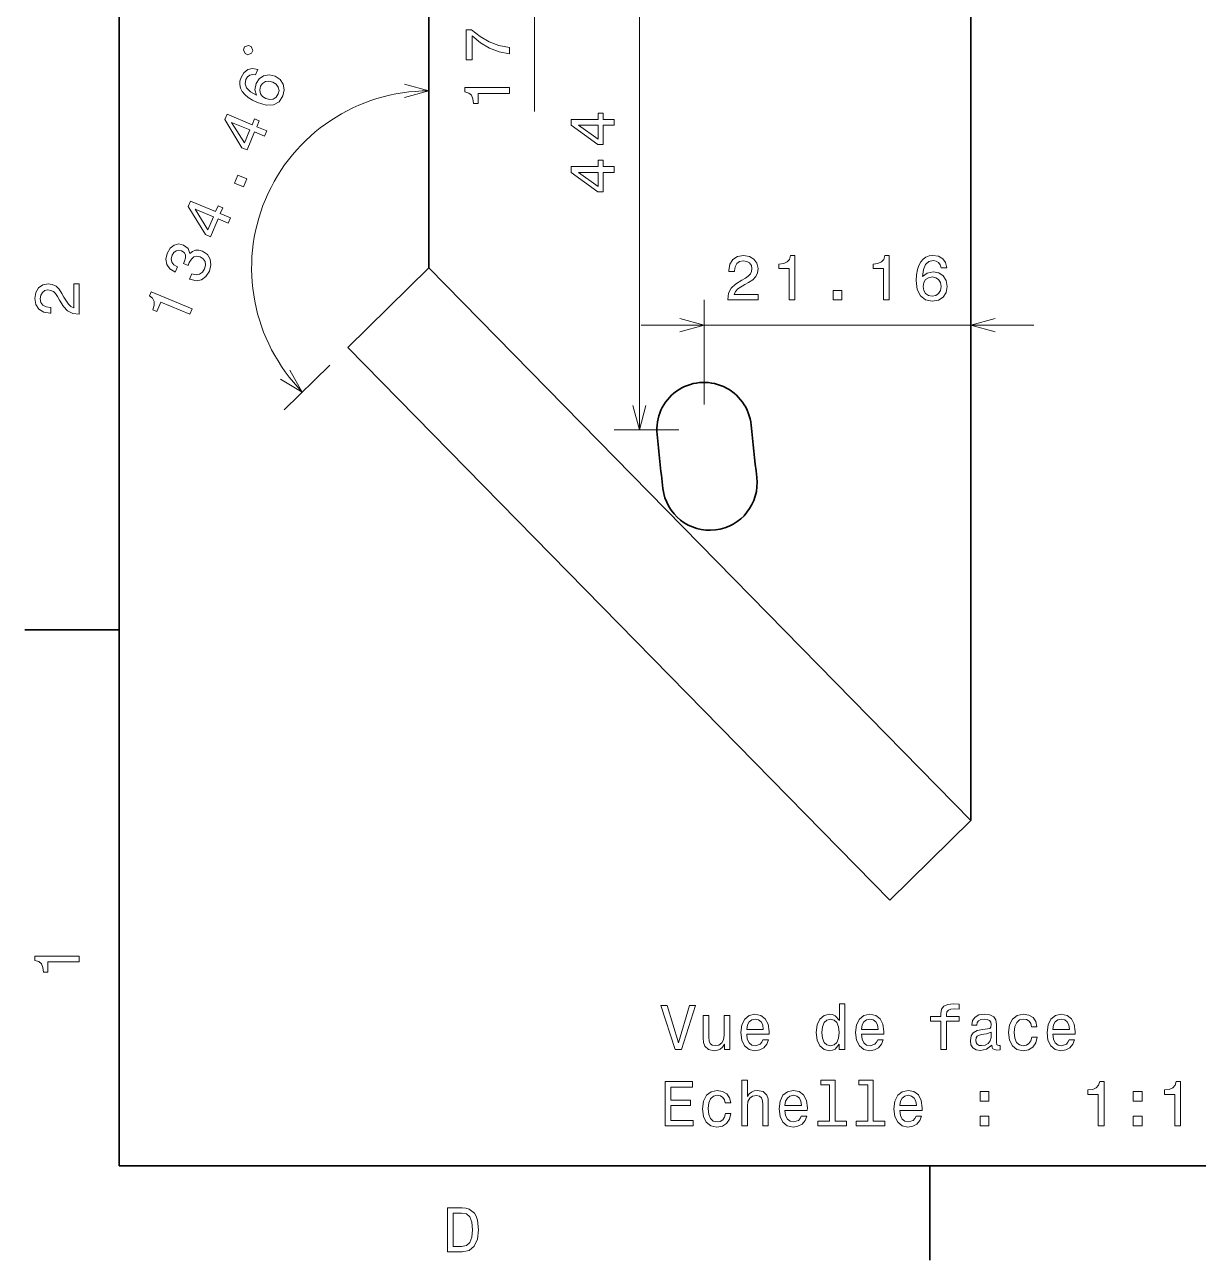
# Model space of a CAD drawing. Extents: x 0 to 297, y 0 to 210.
# Drawn here: x 2.5 to 95.6, y 2.5 to 100.5 of the extents above; entities that cross this region are included whole.
import ezdxf

# ---------------------------------------------------------------- set-up
doc = ezdxf.new("R2010")
doc.units = 0

msp = doc.modelspace()

# ---------------------------------------------------------------- linework, layer by layer
at = {"color": 7, "lineweight": 35}
for p, q in [((10, 200), (10, 10)), ((34.547295, 134.296295), (34.547295, 81.186737)), ((77.547302, 37.372173), (77.547302, 134.296295)), ((71.123909, 31.068199), (28.123909, 74.882767)), ((10, 10), (287, 10))]:
    msp.add_line(p, q, dxfattribs=at)
at = {"color": 7, "lineweight": 13}
for p, q in [((42.949783, 93.605904), (42.949783, 134.296295)), ((51.266296, 68.361107), (51.266296, 112.361107)), ((77.547302, 37.372173), (34.547295, 81.186737)), ((51.38884, 76.65229), (82.547302, 76.65229))]:
    msp.add_line(p, q, dxfattribs=at)
at = {"color": 7, "lineweight": 35, "ltscale": 0.225}
for p, q in [((28.123909, 74.882767), (34.547295, 81.186737)), ((71.123909, 31.068199), (77.547302, 37.372173))]:
    msp.add_line(p, q, dxfattribs=at)
at = {"color": 7, "lineweight": 13, "ltscale": 0.20728}
msp.add_line((56.38884, 70.361107), (56.38884, 78.65229), dxfattribs=at)
at = {"color": 7, "lineweight": 13, "ltscale": 0.126152}
msp.add_line((26.696487, 73.48188), (23.095055, 69.947411), dxfattribs=at)
at = {"color": 7, "lineweight": 13, "ltscale": 0.128064}
msp.add_line((54.38884, 68.361107), (49.266296, 68.361107), dxfattribs=at)
at = {"color": 7, "lineweight": 35, "ltscale": 0.1875}
for p, q in [((10, 52.5), (2.5, 52.5)), ((74.300003, 10), (74.300003, 2.5))]:
    msp.add_line(p, q, dxfattribs=at)
at = {"color": 7, "lineweight": 13}
for points in [[(40.949783, 98.15892), (40.949783, 98.668289), (40.117653, 98.834717), (39.340996, 99.12722), (38.619812, 99.540764), (37.944023, 100.080391), (37.525429, 100.080391), (37.525429, 97.679817), (37.984367, 97.679817), (37.984367, 99.596245), (38.665199, 99.041489), (39.376297, 98.622902), (40.132782, 98.330391)], [(20.500839, 98.225395), (20.591141, 98.440544), (20.466293, 98.746002), (20.251144, 98.836304), (19.945686, 98.711456), (19.855385, 98.496307), (19.980232, 98.190849), (20.195381, 98.100548)], [(20.980469, 96.931297), (20.566711, 97.001038), (20.20182, 96.913536), (19.892387, 96.671494), (19.660179, 96.287643), (19.577576, 95.999619), (19.566391, 95.725372), (19.622711, 95.455605), (19.753159, 95.193016), (19.950363, 94.946159), (20.218994, 94.713089), (20.559036, 94.49379), (20.965096, 94.301483), (21.656654, 94.098732), (22.23127, 94.125557), (22.673775, 94.37191), (22.982224, 94.833153), (23.087845, 95.319351), (23.013718, 95.755203), (22.763283, 96.122849), (22.359344, 96.385376), (21.884392, 96.491737), (21.455147, 96.420311), (21.102654, 96.179924), (20.856491, 95.801933), (20.764076, 95.321129), (20.890564, 94.879707), (20.408318, 95.164162), (20.103401, 95.467155), (19.980484, 95.786751), (20.038803, 96.134201), (20.173592, 96.351097), (20.345413, 96.486816), (20.556969, 96.53476), (20.800903, 96.503479)], [(22.174667, 95.93235), (22.446167, 95.758232), (22.614723, 95.53434), (22.675705, 95.262619), (22.612907, 94.982689), (22.451248, 94.727844), (22.219261, 94.579094), (21.939445, 94.537918), (21.628914, 94.619034), (21.360115, 94.786545), (21.196205, 95.008484), (21.146484, 95.280952), (21.216339, 95.590736), (21.372894, 95.820381), (21.591675, 95.963737), (21.864883, 96.002205)], [(40.949783, 95.033127), (40.949783, 95.492065), (37.424568, 95.492065), (37.424568, 95.149124), (37.732201, 95.058342), (37.93898, 94.876793), (38.060013, 94.599411), (38.100357, 94.216125), (38.458427, 94.216125), (38.458427, 95.033127)], [(21.531158, 91.636551), (21.706818, 92.055077), (20.906982, 92.390785), (21.100212, 92.851158), (20.728188, 93.007301), (20.534966, 92.546928), (18.549316, 93.380341), (18.371704, 92.957176), (19.726799, 90.7257), (20.136024, 90.55394), (20.731316, 91.97226)], [(49.266296, 92.506493), (49.266296, 92.960388), (48.398865, 92.960388), (48.398865, 93.459663), (47.995399, 93.459663), (47.995399, 92.960388), (45.841942, 92.960388), (45.841942, 92.50145), (47.955055, 90.968307), (48.398865, 90.968307), (48.398865, 92.506493)], [(19.927956, 91.100708), (18.913078, 92.735413), (20.359299, 92.128403)], [(47.995399, 91.391945), (46.426956, 92.506493), (47.995399, 92.506493)], [(49.266296, 88.77047), (49.266296, 89.224365), (48.398865, 89.224365), (48.398865, 89.72364), (47.995399, 89.72364), (47.995399, 89.224365), (45.841942, 89.224365), (45.841942, 88.765427), (47.955055, 87.232285), (48.398865, 87.232285), (48.398865, 88.77047)], [(19.843246, 87.615028), (20.112595, 88.256767), (19.419708, 88.547585), (19.15036, 87.905853)], [(47.995399, 87.655922), (46.426956, 88.77047), (47.995399, 88.77047)], [(18.639374, 84.746765), (18.815033, 85.165291), (18.015198, 85.500999), (18.208427, 85.961372), (17.836403, 86.117516), (17.643181, 85.657143), (15.657532, 86.490555), (15.479919, 86.06739), (16.835014, 83.835915), (17.24424, 83.664154), (17.839531, 85.082474)], [(17.036171, 84.210922), (16.021294, 85.845627), (17.467514, 85.238617)], [(15.580528, 80.299744), (15.613083, 80.286079), (16.090729, 80.173111), (16.517281, 80.251144), (16.875626, 80.505478), (17.145958, 80.928024), (17.26989, 81.444824), (17.217522, 81.893425), (16.989594, 82.262558), (16.606209, 82.521927), (16.316231, 82.599884), (16.050079, 82.591263), (15.807755, 82.496071), (15.588509, 82.325554), (15.464264, 82.733223), (15.109238, 83.008026), (14.717239, 83.090515), (14.358948, 83.005714), (14.05027, 82.752411), (13.802444, 82.331367), (13.701187, 81.881615), (13.771118, 81.474869), (14.008804, 81.128983), (14.412003, 80.877716), (14.44455, 80.864052), (14.618263, 81.277924), (14.336258, 81.440041), (14.173096, 81.650726), (14.124863, 81.900688), (14.19352, 82.194565), (14.332214, 82.420769), (14.504036, 82.556488), (14.707039, 82.597084), (14.938515, 82.549149), (15.148811, 82.411659), (15.255424, 82.235641), (15.266449, 82.001297), (15.183098, 81.724525), (15.102333, 81.54512), (15.469696, 81.39093), (15.556038, 81.622688), (15.720856, 81.898087), (15.924194, 82.069809), (16.160202, 82.123894), (16.416878, 82.070854), (16.665123, 81.906494), (16.808479, 81.687714), (16.844254, 81.421104), (16.767052, 81.119873), (16.59758, 80.846428), (16.368294, 80.691071), (16.088478, 80.649902), (15.760094, 80.72757)], [(58.265472, 78.65229), (60.671097, 78.65229), (60.671097, 79.086006), (58.769798, 79.086006), (58.87571, 79.323036), (59.057266, 79.519722), (59.617058, 79.877792), (59.914612, 80.029091), (60.247467, 80.245949), (60.484497, 80.498108), (60.620667, 80.795662), (60.671097, 81.13356), (60.585358, 81.55719), (60.348328, 81.890045), (59.985214, 82.10186), (59.516197, 82.177505), (59.032043, 82.091774), (58.663895, 81.854736), (58.426857, 81.476501), (58.346169, 80.977219), (58.346169, 80.906616), (58.805099, 80.906616), (58.805099, 80.94696), (58.850487, 81.289902), (58.986656, 81.542061), (59.203514, 81.703445), (59.490982, 81.758919), (59.783485, 81.708488), (60.000343, 81.582405), (60.141556, 81.385719), (60.191986, 81.138603), (60.156685, 80.906616), (60.060867, 80.70993), (59.899483, 80.53846), (59.677582, 80.387161), (59.380028, 80.225777), (58.885796, 79.913094), (58.537811, 79.580246), (58.331039, 79.176788), (58.265472, 78.667419)], [(63.141266, 78.65229), (63.600204, 78.65229), (63.600204, 82.177505), (63.257263, 82.177505), (63.166481, 81.869873), (62.984932, 81.663094), (62.70755, 81.542061), (62.324265, 81.501717), (62.324265, 81.143646), (63.141266, 81.143646)], [(70.613312, 78.65229), (71.07225, 78.65229), (71.07225, 82.177505), (70.729309, 82.177505), (70.638527, 81.869873), (70.456978, 81.663094), (70.179596, 81.542061), (69.79631, 81.501717), (69.79631, 81.143646), (70.613312, 81.143646)], [(75.65049, 81.209206), (75.554672, 81.617706), (75.332764, 81.920303), (74.989822, 82.111946), (74.546021, 82.177505), (74.248474, 82.142204), (73.991272, 82.046379), (73.764328, 81.890045), (73.572678, 81.668144), (73.421387, 81.390762), (73.310432, 81.052864), (73.239822, 80.654449), (73.21965, 80.205605), (73.300346, 79.489464), (73.547462, 78.970016), (73.945877, 78.657333), (74.490547, 78.551422), (74.979736, 78.642204), (75.352936, 78.879234), (75.595016, 79.252434), (75.680748, 79.726501), (75.595016, 80.205605), (75.363022, 80.573761), (75.004959, 80.805748), (74.561157, 80.886436), (74.082047, 80.785576), (73.723976, 80.498108), (73.799622, 81.052864), (73.961014, 81.451279), (74.20813, 81.688316), (74.551071, 81.769005), (74.803223, 81.728661), (74.994873, 81.622749), (75.120956, 81.446236), (75.186508, 81.209206)], [(75.191559, 79.721451), (75.136078, 79.403732), (74.994873, 79.161659), (74.767929, 79.000275), (74.485504, 78.949844), (74.187958, 79.000275), (73.961014, 79.156616), (73.814758, 79.398689), (73.769363, 79.716408), (73.819794, 80.029091), (73.961014, 80.266121), (74.192993, 80.417419), (74.505676, 80.472893), (74.778015, 80.417419), (74.994873, 80.271164), (75.136078, 80.034134)], [(6.833213, 77.519447), (6.833213, 79.925072), (6.399496, 79.925072), (6.399496, 78.023773), (6.162464, 78.129684), (5.965778, 78.311241), (5.607709, 78.871033), (5.456412, 79.168587), (5.239553, 79.501442), (4.987392, 79.738472), (4.689842, 79.874641), (4.351945, 79.925072), (3.928314, 79.839333), (3.595461, 79.602303), (3.383646, 79.239189), (3.307997, 78.770172), (3.393732, 78.286018), (3.630764, 77.91787), (4.009006, 77.680832), (4.508286, 77.600143), (4.578891, 77.600143), (4.578891, 78.059074), (4.538545, 78.059074), (4.195605, 78.104462), (3.943444, 78.240631), (3.782061, 78.457489), (3.726585, 78.744957), (3.777017, 79.03746), (3.903098, 79.254318), (4.099784, 79.395531), (4.346902, 79.445961), (4.578891, 79.41066), (4.775577, 79.314842), (4.947046, 79.153458), (5.098343, 78.931557), (5.259727, 78.634003), (5.572406, 78.139771), (5.90526, 77.791786), (6.308718, 77.585014), (6.818084, 77.519447)], [(66.620087, 78.65229), (67.316055, 78.65229), (67.316055, 79.403732), (66.620087, 79.403732)], [(15.60511, 77.517517), (15.782722, 77.940689), (12.532211, 79.304993), (12.39949, 78.988777), (12.648018, 78.786011), (12.768417, 78.538582), (12.772675, 78.235977), (12.661537, 77.866943), (12.991707, 77.728363), (13.307892, 78.481705)], [(6.833213, 26.159222), (6.833213, 26.618156), (3.307997, 26.618156), (3.307997, 26.275217), (3.615634, 26.184439), (3.822406, 26.002882), (3.943444, 25.725506), (3.98379, 25.34222), (4.341859, 25.34222), (4.341859, 26.159222)], [(55.231136, 22.716614), (54.353615, 19.736067), (53.450874, 22.716614), (52.971767, 22.716614), (54.101452, 19.211571), (54.605774, 19.211571), (55.710243, 22.716614)], [(67.118027, 19.630159), (67.118027, 19.211571), (67.561829, 19.211571), (67.561829, 22.832607), (67.123062, 22.832607), (67.123062, 21.506239), (66.785172, 21.889524), (66.5784, 21.980303), (66.34137, 22.015606), (65.912689, 21.914742), (65.579842, 21.63232), (65.362976, 21.178429), (65.287331, 20.568199), (65.362976, 19.957968), (65.579842, 19.499035), (65.912689, 19.211571), (66.34137, 19.115749), (66.5784, 19.151052), (66.790215, 19.241831)], [(75.177101, 21.450764), (75.177101, 19.211571), (75.620911, 19.211571), (75.620911, 21.450764), (76.629547, 21.450764), (76.629547, 21.829006), (75.620911, 21.829006), (75.620911, 21.995432), (75.656204, 22.197161), (75.772202, 22.333328), (75.968887, 22.414021), (76.251312, 22.444279), (76.629547, 22.424107), (76.629547, 22.807392), (76.150444, 22.832607), (75.716728, 22.78722), (75.414131, 22.651052), (75.232574, 22.414021), (75.177101, 22.076124), (75.177101, 21.829006), (74.365143, 21.829006), (74.365143, 21.450764)], [(58.433586, 21.919785), (57.98978, 21.919785), (57.98978, 20.356384), (57.939346, 19.993271), (57.793095, 19.731024), (57.566151, 19.569639), (57.2686, 19.519207), (57.031567, 19.559553), (56.880272, 19.680592), (56.794537, 19.887363), (56.774364, 20.179871), (56.774364, 21.919785), (56.330559, 21.919785), (56.330559, 20.139524), (56.345688, 19.781456), (56.441509, 19.483906), (56.734016, 19.211571), (57.203037, 19.115749), (57.4552, 19.151052), (57.672058, 19.241831), (57.858658, 19.39817), (58.009953, 19.625116), (58.009953, 19.211571), (58.433586, 19.211571)], [(59.770039, 20.437075), (61.545258, 20.437075), (61.550301, 20.643847), (61.469608, 21.223818), (61.247704, 21.657536), (60.89468, 21.919785), (60.425659, 22.015606), (59.966724, 21.914742), (59.613701, 21.63232), (59.386753, 21.173386), (59.306065, 20.568199), (59.38171, 19.947882), (59.608658, 19.493992), (59.956638, 19.211571), (60.41053, 19.115749), (60.803902, 19.181311), (61.126667, 19.352781), (61.363701, 19.625116), (61.499866, 19.988228), (61.061108, 19.988228), (60.970329, 19.786499), (60.839203, 19.635202), (60.466003, 19.514164), (60.178543, 19.569639), (59.961681, 19.746153), (59.820473, 20.033617), (59.770039, 20.421946)], [(59.770039, 20.810274), (59.825516, 21.158257), (59.961681, 21.415461), (60.168457, 21.5718), (60.440788, 21.627277), (60.70808, 21.5718), (60.914852, 21.415461), (61.040932, 21.158257), (61.086323, 20.810274)], [(66.417015, 21.617191), (66.709518, 21.546585), (66.931427, 21.349899), (67.062546, 21.022089), (67.112976, 20.568199), (67.062546, 20.109264), (66.931427, 19.781456), (66.709518, 19.579727), (66.417015, 19.514164), (66.139633, 19.579727), (65.927818, 19.781456), (65.786613, 20.114309), (65.741219, 20.568199), (65.786613, 21.017046), (65.927818, 21.344856), (66.139633, 21.546585)], [(68.878113, 20.437075), (70.653328, 20.437075), (70.658371, 20.643847), (70.577675, 21.223818), (70.355774, 21.657536), (70.002747, 21.919785), (69.53373, 22.015606), (69.074799, 21.914742), (68.721771, 21.63232), (68.494827, 21.173386), (68.414131, 20.568199), (68.489784, 19.947882), (68.716728, 19.493992), (69.064713, 19.211571), (69.5186, 19.115749), (69.911972, 19.181311), (70.234741, 19.352781), (70.471771, 19.625116), (70.607941, 19.988228), (70.169174, 19.988228), (70.0784, 19.786499), (69.947273, 19.635202), (69.574074, 19.514164), (69.286613, 19.569639), (69.069748, 19.746153), (68.928543, 20.033617), (68.878113, 20.421946)], [(68.878113, 20.810274), (68.933586, 21.158257), (69.069748, 21.415461), (69.27652, 21.5718), (69.548859, 21.627277), (69.816147, 21.5718), (70.022919, 21.415461), (70.149002, 21.158257), (70.194389, 20.810274)], [(79.206642, 19.564596), (79.206642, 19.549467), (79.231857, 19.377996), (79.307503, 19.25696), (79.625229, 19.161139), (79.872345, 19.201485), (79.872345, 19.544424), (79.766434, 19.529295), (79.625229, 19.594856), (79.600014, 19.796585), (79.600014, 21.198603), (79.53949, 21.556671), (79.362976, 21.808832), (79.055344, 21.960129), (78.621628, 22.015606), (78.197998, 21.955086), (77.885315, 21.783617), (77.688629, 21.516325), (77.623062, 21.1633), (77.623062, 21.133041), (78.021484, 21.133041), (78.056786, 21.344856), (78.167732, 21.496153), (78.349289, 21.586931), (78.606499, 21.622234), (78.853615, 21.597017), (79.030128, 21.52137), (79.136032, 21.390245), (79.171341, 21.208689), (79.151169, 20.996874), (79.070473, 20.890966), (78.868744, 20.840534), (78.490501, 20.800188), (78.056786, 20.70941), (77.749146, 20.548027), (77.567589, 20.295864), (77.512115, 19.922667), (77.562546, 19.589813), (77.718887, 19.342695), (77.971046, 19.186354), (78.319031, 19.130878), (78.788055, 19.236788)], [(82.358658, 21.022089), (82.797417, 21.022089), (82.706635, 21.425549), (82.489777, 21.743271), (82.151886, 21.939957), (81.71312, 22.015606), (81.228973, 21.914742), (80.860817, 21.63232), (80.62883, 21.173386), (80.548141, 20.558113), (80.623787, 19.947882), (80.850731, 19.493992), (81.208801, 19.211571), (81.697998, 19.115749), (82.131714, 19.191399), (82.469604, 19.403214), (82.701599, 19.736067), (82.80246, 20.179871), (82.37883, 20.179871), (82.303177, 19.897449), (82.161972, 19.685635), (81.960243, 19.55451), (81.71312, 19.514164), (81.405487, 19.579727), (81.183586, 19.781456), (81.047417, 20.109264), (81.002029, 20.573242), (81.047417, 21.027132), (81.188629, 21.354942), (81.415573, 21.556671), (81.71312, 21.627277), (81.975372, 21.581888), (82.172058, 21.465893), (82.303177, 21.27425)], [(84.058228, 20.437075), (85.833435, 20.437075), (85.838486, 20.643847), (85.75779, 21.223818), (85.535889, 21.657536), (85.182861, 21.919785), (84.713844, 22.015606), (84.254913, 21.914742), (83.901886, 21.63232), (83.674942, 21.173386), (83.594246, 20.568199), (83.669891, 19.947882), (83.896835, 19.493992), (84.244827, 19.211571), (84.698715, 19.115749), (85.092087, 19.181311), (85.414856, 19.352781), (85.651886, 19.625116), (85.788055, 19.988228), (85.349289, 19.988228), (85.258514, 19.786499), (85.127388, 19.635202), (84.754189, 19.514164), (84.466721, 19.569639), (84.249863, 19.746153), (84.108658, 20.033617), (84.058228, 20.421946)], [(84.058228, 20.810274), (84.113701, 21.158257), (84.249863, 21.415461), (84.456635, 21.5718), (84.728973, 21.627277), (84.996262, 21.5718), (85.203033, 21.415461), (85.329117, 21.158257), (85.374504, 20.810274)], [(79.156204, 20.159698), (79.095688, 19.897449), (78.934303, 19.695721), (78.69223, 19.564596), (78.394684, 19.519207), (78.203033, 19.544424), (78.066872, 19.625116), (77.98114, 19.766325), (77.955917, 19.963011), (77.976089, 20.139524), (78.056786, 20.265606), (78.379547, 20.406816), (78.788055, 20.467335), (79.156204, 20.588371)], [(53.294537, 13.164741), (55.513557, 13.164741), (55.513557, 13.588371), (53.758514, 13.588371), (53.758514, 14.77353), (55.321915, 14.77353), (55.321915, 15.192118), (53.758514, 15.192118), (53.758514, 16.24111), (55.473209, 16.24111), (55.473209, 16.664742), (53.294537, 16.664742)], [(59.38171, 13.164741), (59.825516, 13.164741), (59.825516, 14.728141), (59.870903, 15.08621), (60.017159, 15.348458), (60.244102, 15.509842), (60.546696, 15.57036), (60.788773, 15.519928), (60.940071, 15.38376), (61.015717, 15.156816), (61.040932, 14.854221), (61.040932, 13.164741), (61.484737, 13.164741), (61.484737, 14.945), (61.464565, 15.303069), (61.373787, 15.600619), (61.076237, 15.872953), (60.612259, 15.968775), (60.3601, 15.933473), (60.143238, 15.837651), (59.961681, 15.686355), (59.825516, 15.479582), (59.825516, 16.785778), (59.38171, 16.785778)], [(66.336319, 16.412579), (66.336319, 13.537939), (65.4235, 13.537939), (65.4235, 13.164741), (67.687904, 13.164741), (67.687904, 13.537939), (66.780128, 13.537939), (66.780128, 16.785778), (65.640358, 16.785778), (65.640358, 16.412579)], [(69.372345, 16.412579), (69.372345, 13.537939), (68.459518, 13.537939), (68.459518, 13.164741), (70.72393, 13.164741), (70.72393, 13.537939), (69.816147, 13.537939), (69.816147, 16.785778), (68.676376, 16.785778), (68.676376, 16.412579)], [(87.659088, 13.164741), (88.118019, 13.164741), (88.118019, 16.689957), (87.775085, 16.689957), (87.684303, 16.38232), (87.502747, 16.175549), (87.225372, 16.05451), (86.842087, 16.014164), (86.842087, 15.656096), (87.659088, 15.656096)], [(93.731133, 13.164741), (94.190063, 13.164741), (94.190063, 16.689957), (93.847122, 16.689957), (93.756348, 16.38232), (93.574791, 16.175549), (93.297409, 16.05451), (92.914124, 16.014164), (92.914124, 15.656096), (93.731133, 15.656096)], [(58.070473, 14.97526), (58.509232, 14.97526), (58.418457, 15.378717), (58.201595, 15.696441), (57.863701, 15.893126), (57.424938, 15.968775), (56.940788, 15.86791), (56.572632, 15.585489), (56.340645, 15.126556), (56.259953, 14.511282), (56.335602, 13.901052), (56.562546, 13.447162), (56.920616, 13.164741), (57.409809, 13.068919), (57.843529, 13.144567), (58.181423, 13.356383), (58.41341, 13.689237), (58.514275, 14.13304), (58.090645, 14.13304), (58.014996, 13.850619), (57.873787, 13.638803), (57.672058, 13.50768), (57.424938, 13.467334), (57.117302, 13.532896), (56.895401, 13.734625), (56.759232, 14.062435), (56.713844, 14.526412), (56.759232, 14.980303), (56.900444, 15.308112), (57.127388, 15.509842), (57.424938, 15.580446), (57.687187, 15.535057), (57.883873, 15.419064), (58.014996, 15.227421)], [(62.806061, 14.390244), (64.581284, 14.390244), (64.586319, 14.597017), (64.50563, 15.176989), (64.28373, 15.610706), (63.930702, 15.872953), (63.461681, 15.968775), (63.00275, 15.86791), (62.649723, 15.585489), (62.422779, 15.126556), (62.342087, 14.521369), (62.417736, 13.901052), (62.64468, 13.447162), (62.992661, 13.164741), (63.446552, 13.068919), (63.839924, 13.134481), (64.162689, 13.305951), (64.399719, 13.578285), (64.535889, 13.941398), (64.09713, 13.941398), (64.006348, 13.739669), (63.875229, 13.588371), (63.502029, 13.467334), (63.214565, 13.52281), (62.997704, 13.699323), (62.856495, 13.986787), (62.806061, 14.375115)], [(71.914131, 14.390244), (73.689346, 14.390244), (73.694389, 14.597017), (73.613701, 15.176989), (73.3918, 15.610706), (73.038773, 15.872953), (72.569748, 15.968775), (72.110817, 15.86791), (71.757797, 15.585489), (71.530846, 15.126556), (71.450157, 14.521369), (71.525803, 13.901052), (71.752747, 13.447162), (72.100731, 13.164741), (72.554626, 13.068919), (72.947998, 13.134481), (73.27076, 13.305951), (73.507797, 13.578285), (73.643959, 13.941398), (73.2052, 13.941398), (73.114418, 13.739669), (72.983299, 13.588371), (72.6101, 13.467334), (72.322632, 13.52281), (72.105774, 13.699323), (71.964569, 13.986787), (71.914131, 14.375115)], [(78.293816, 15.121513), (78.989777, 15.121513), (78.989777, 15.872953), (78.293816, 15.872953)], [(90.437904, 15.121513), (91.133865, 15.121513), (91.133865, 15.872953), (90.437904, 15.872953)], [(62.806061, 14.763444), (62.861538, 15.111426), (62.997704, 15.368631), (63.204479, 15.524971), (63.476814, 15.580446), (63.744102, 15.524971), (63.950874, 15.368631), (64.076958, 15.111426), (64.122345, 14.763444)], [(71.914131, 14.763444), (71.969604, 15.111426), (72.105774, 15.368631), (72.312546, 15.524971), (72.584885, 15.580446), (72.852173, 15.524971), (73.058945, 15.368631), (73.185028, 15.111426), (73.230415, 14.763444)], [(78.293816, 13.164741), (78.989777, 13.164741), (78.989777, 13.916182), (78.293816, 13.916182)], [(90.437904, 13.164741), (91.133865, 13.164741), (91.133865, 13.916182), (90.437904, 13.916182)], [(37.194958, 6.666787), (36.029972, 6.666787), (36.029972, 3.166787), (37.194958, 3.166787), (37.744667, 3.277738), (38.153168, 3.615634), (38.405331, 4.165346), (38.496109, 4.916787), (38.415417, 5.683357), (38.314552, 5.985951), (38.173344, 6.228026), (37.764839, 6.555836), (37.497551, 6.636527)], [(37.159653, 6.248199), (37.542938, 6.17255), (37.805187, 5.940562), (37.961525, 5.527017), (38.011959, 4.916787), (37.956482, 4.326729), (37.800144, 3.913184), (37.532852, 3.666066), (37.159653, 3.585375), (36.498989, 3.585375), (36.498989, 6.248199)]]:
    msp.add_lwpolyline(points, close=True, dxfattribs=at)
for points in [[(32.615448, 94.715172), (34.547295, 95.232811), (32.615448, 95.750443)], [(54.456993, 76.134651), (56.38884, 76.65229), (54.456993, 77.16993)], [(79.479149, 77.16993), (77.547302, 76.65229), (79.479149, 76.134651)], [(22.799881, 72.364494), (24.522476, 71.348289), (23.538773, 73.089645)], [(50.748657, 70.292961), (51.266296, 68.361107), (51.783936, 70.292961)]]:
    msp.add_lwpolyline(points, dxfattribs=at)
msp.add_arc((34.547295, 81.186737), 14.04607, 90.000003, 224.462423, dxfattribs=at)
at = {"color": 7, "lineweight": 35}
for centre, radius, start, end in [((56.38884, 68.361107), 3.75, 5.680877, 185.680882), ((277.547302, 90.361107), 218.5, 185.680882, 186.77654), ((277.547302, 90.361107), 226, 185.680882, 186.77654), ((56.849953, 64.136192), 3.75, 186.77654, 6.776538)]:
    msp.add_arc(centre, radius, start, end, dxfattribs=at)

doc.saveas('drawing.dxf')
